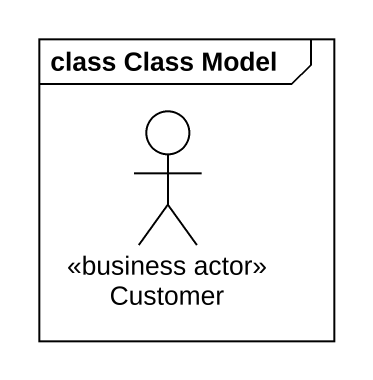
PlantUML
@startuml
mainframe class Class Model
actor Customer <<business actor>>
@enduml
